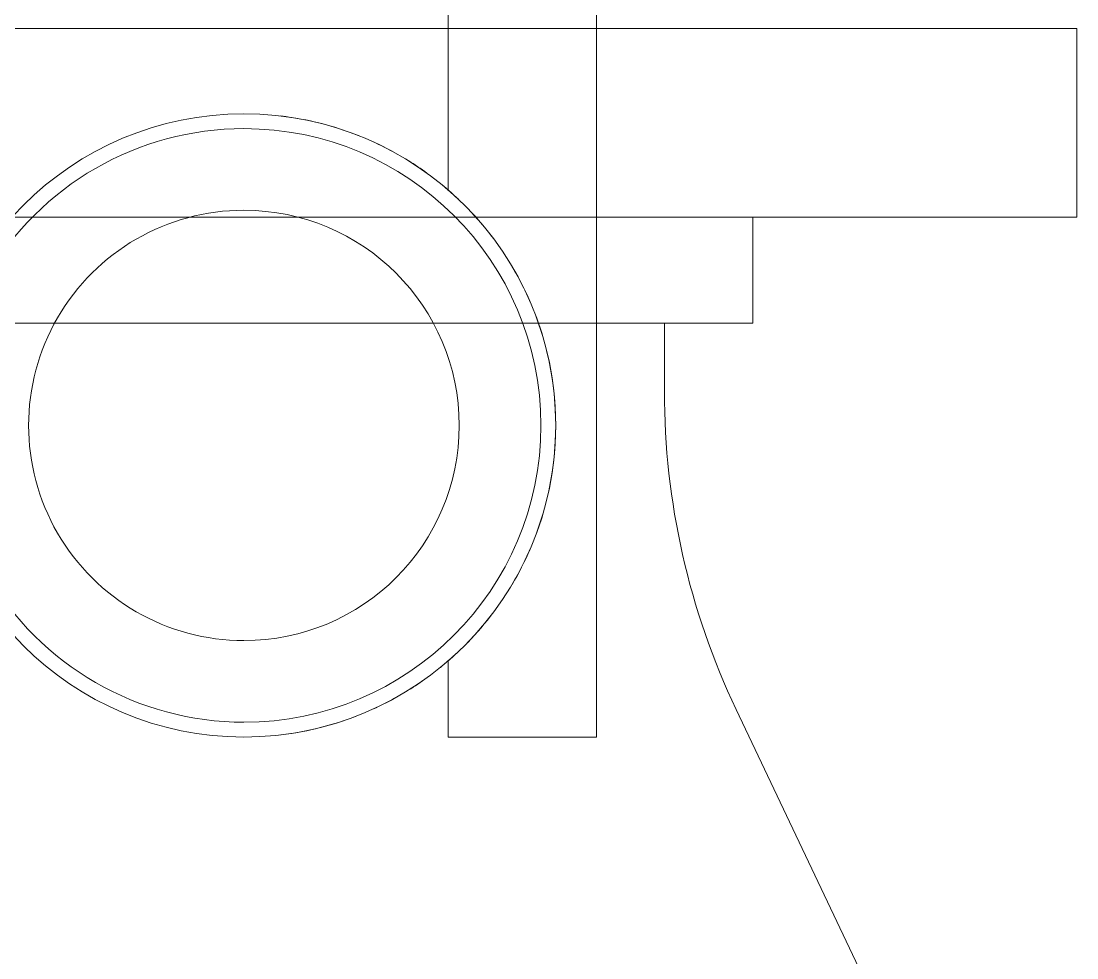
# Model space of a CAD drawing. Extents: x -181672 to 290600, y -29000 to 395522.
# Drawn here: x 2523.7 to 2665.9, y 32942.8 to 33069.1 of the extents above; entities that cross this region are included whole.
import ezdxf

# ---------------------------------------------------------------- set-up
doc = ezdxf.new("R2010")
doc.units = 0
doc.header["$LTSCALE"] = 10
doc.layers.add('XFM7P20PCW$0$G-IMPT', color=252, linetype='Continuous', lineweight=9)
doc.layers.add('XFM7P20PCW$0$M-PIPE--4', color=252, linetype='Continuous', lineweight=9)

# ---------------------------------------------------------------- blocks, each defined once
blk = doc.blocks.new('XFM7P20PCW$0$HTS 150A-3D_dwg-5203735-參考樓層')
at = {"layer": 'XFM7P20PCW$0$G-IMPT'}
for p, q in [((-312.74, -55), (-323, -55)), ((-323, -55), (-323, -75)), ((-312.74, -55), (-312.62, -55)), ((-312.62, -55), (-312.74, -55)), ((-249.25, -55), (-249.37, -55)), ((-249.37, -55), (-249.25, -55)), ((-212.91, -55), (-249.25, -55)), ((-212.91, -75), (-323, -75))]:
    blk.add_line(p, q, dxfattribs=at)
for radius, start, end in [(42, 0, 180), (40, 360, 180), (29, 360, 180), (42, 180, 0), (40, 180, 0), (29, 180, 0), (42, 186.8169, 201.5455), (42, 338.4545, 353.1831), (42, 204.542, 208.741), (42, 331.259, 335.458), (42, 211.8138, 215.9499), (42, 324.0501, 328.1862), (42, 219.0444, 220.9016), (42, 319.0984, 320.9556), (42, 220.9016, 223.4653), (42, 316.5347, 319.0984), (42, 225.8727, 233.1762), (42, 306.8238, 314.1273), (42, 239.3135, 246.6232), (42, 293.3768, 300.6865), (42, 249.0327, 253.6367), (42, 286.3633, 290.9673), (42, 256.1344, 283.8656)]:
    blk.add_arc((-281, -27.5), radius, start, end, dxfattribs=at)
blk = doc.blocks.new('XFM7P20PCW$0$A$Cb93b1cc9')
at = {"layer": 'XFM7P20PCW$0$G-IMPT'}
blk.add_blockref('XFM7P20PCW$0$HTS 150A-3D_dwg-5203735-參考樓層', (323, 189), dxfattribs=at)
blk = doc.blocks.new('XFM7P20PCW$0$SL150')
for p, q in [((3.96875, 13.97), (1.42875, 13.97)), ((1.42875, -13.97), (1.42875, 13.97)), ((3.96875, -13.97), (3.96875, 13.97)), ((1.42875, 9.604375), (0, 9.604375)), ((0, -9.604375), (0, 9.604375))]:
    blk.add_line(p, q)
blk = doc.blocks.new('XFM7P20PCW$0$R10-6')
for p, q in [((-8.414, 0), (8.414, 0)), ((8.414, 0), (8.414, -0.921)), ((9.38, -5.211), (12.686, -12.172))]:
    blk.add_line(p, q)
blk.add_arc((18.414, -0.921), 10, 180, 205.3993)
blk = doc.blocks.new('XFM7P20PCW$0$A$Ca4b834ba')
at = {"layer": 'XFM7P20PCW$0$M-PIPE--4', "zscale": 10}
for name, xscale, yscale, rotation in [('XFM7P20PCW$0$R10-6', 10, 10, 180), ('XFM7P20PCW$0$SL150', -10.00000000000002, 10.00000000000002, 90)]:
    blk.add_blockref(name, (-971.8, -821.88), dxfattribs=dict(at, xscale=xscale, yscale=yscale, rotation=rotation))
at = {"layer": 'XFM7P20PCW$0$M-PIPE--4', "rotation": 270}
blk.add_blockref('XFM7P20PCW$0$A$Cb93b1cc9', (-1160.8, -766.08), dxfattribs=at)
blk = doc.blocks.new('XFM7P20PCW')
at = {"rotation": 180}
blk.add_blockref('XFM7P20PCW$0$A$Ca4b834ba', (1554.40825, 32206.52495), dxfattribs=at)

msp = doc.modelspace()

# ---------------------------------------------------------------- block references
msp.add_blockref('XFM7P20PCW', (0, 0))

doc.saveas('drawing.dxf')
